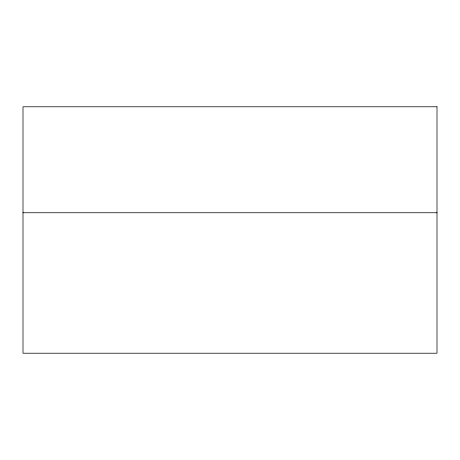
<?xml version="1.0" encoding="UTF-8"?>
<svg xmlns="http://www.w3.org/2000/svg" width="460" height="460" viewBox="0 0 460 460"><rect width="100%" height="100%" fill="white"/><g stroke="black" fill="none" stroke-linecap="round" stroke-linejoin="round"><path stroke-width="0.69" d="M23 212.75L437 212.75M437 106.783L23 106.783L23 353.217L437 353.217L437 106.783"/></g></svg>
